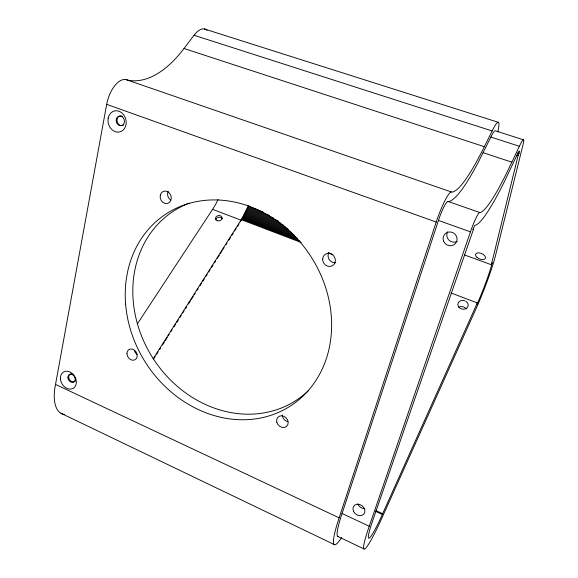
<?xml version="1.0" encoding="UTF-8"?>
<svg xmlns="http://www.w3.org/2000/svg" width="578" height="578" viewBox="0 0 578 578"><rect width="100%" height="100%" fill="white"/><g stroke="black" fill="none" stroke-linecap="round" stroke-linejoin="round"><path stroke-width="0.87" d="M464.539 254.977L491.336 264.753L518.061 155.72L519.275 152.57A8.908 0.874 -69.6 0 0 517.96 153.033L504.84 180.704A190.747 21.415 -70.5 0 1 475.904 225.037L474.646 225.528L472.956 229.56L473.613 228.888L371.799 523.249A37.606 3.62 -67.4 0 0 369.241 538.104A37.606 3.62 -67.4 0 0 380.649 518.191L477.349 302.93L450.999 292.945M207.076 30.381A26.783 11.596 -74 0 0 194.049 35.265L184.014 48.501A144.038 69.244 -78.5 0 1 128.937 80.385L126.271 79.663A23.676 11.849 -72.5 0 0 106.684 104.351L54.838 388.163A52.114 22.174 -63.5 0 0 64.599 414.542M497.803 131.827L498.171 130.072A29.594 3.779 -69.9 0 0 498.12 122.24L204.337 28.951M477.349 302.93L477.06 304.165A32.599 2.839 -68.8 0 0 492.189 262.874L491.336 264.753M498.12 122.24L497.492 122.536A29.594 3.779 -69.9 0 0 492.131 130.953L484.342 146.696A162.086 23.525 -71.1 0 1 452.336 192.077L451.389 191.975A26.501 3.967 -69.5 0 0 446.209 198.254L444.793 200.942A26.501 3.967 -69.5 0 0 436.209 222.046L337.877 521.739A57.439 7.196 -67.1 0 0 341.656 537.591M523.343 139.76A20.88 2.052 -69.6 0 0 520.345 144.29L507.036 172.266A175.401 19.645 -70.5 0 1 480.477 212.473L479.256 212.704A16.632 1.922 -69.2 0 0 471.373 229.184L368.056 529.701A49.231 4.74 -67.4 0 0 364.826 548.919A49.231 4.74 -67.4 0 0 379.84 522.599L475.904 309.057A42.642 3.714 -68.8 0 0 495.563 255.404L523.343 143.416A20.88 2.052 -69.6 0 0 523.596 139.847L495.136 130.722A20.692 2.644 -69.9 0 0 491.849 135.1L478.071 162.628A173.371 25.201 -71.1 0 1 448.998 201.491L447.502 201.621A16.459 2.464 -69.5 0 0 439.338 217.805L340.933 516.956A48.783 6.105 -67.1 0 0 338.231 536.644M153.105 358.931L241.756 218.925L248.54 205.53M153.784 358.743L155.229 356.467M156.674 354.184L158.119 351.901M159.564 349.618L160.525 348.101M162.454 345.052L164.376 342.01M165.337 340.493L167.266 337.451M168.227 335.926L169.188 334.409M171.117 331.367L172.078 329.843M174.007 326.801L175.445 324.518M176.89 322.235L178.335 319.952M179.78 317.676L181.225 315.393M182.67 313.11L184.115 310.827M185.56 308.544L186.521 307.026M188.442 303.985L190.372 300.943M191.332 299.418L193.262 296.377M194.222 294.852L195.183 293.335M197.112 290.293L198.073 288.769M199.995 285.727L201.44 283.444M202.885 281.161L204.33 278.885M205.775 276.602L207.22 274.319M208.665 272.036L210.11 269.753M211.548 267.477L212.993 265.194M214.438 262.911L215.399 261.386M217.328 258.344L219.25 255.303M220.218 253.785L222.14 250.744M223.101 249.219L224.069 247.695M225.991 244.653L226.952 243.136M228.881 240.094L230.326 237.811M231.771 235.528L233.216 233.245M234.654 230.962L236.099 228.686M237.544 226.403L238.989 224.119M240.434 221.836L241.394 220.319L212.603 209.337L137.434 323.759M194.049 35.265L492.131 130.953M490.845 137.058L519.376 146.277M517.324 153.098L519.022 153.654M516.364 155.164L518.061 155.72M184.014 48.501L484.342 146.696M483.121 152.708L511.898 162.18M126.271 79.663L451.389 191.975M448.008 201.44L479.682 212.494M438.442 220.435L470.434 231.836M106.684 104.351L436.209 222.046M248.157 206.433L263.301 212.119M247.767 207.329L269.644 215.543M247.377 208.217L273.459 218.029M246.979 209.099L278.105 220.818M246.568 209.973L280.222 222.66M246.156 210.84L283.177 224.806M245.737 211.7L285.286 226.634M245.318 212.545L287.396 228.447M244.884 213.383L288.653 229.943M244.451 214.207L290.748 231.742M244.01 215.023L292.851 233.534M243.569 215.832L294.101 235M243.121 216.627L295.351 236.453M242.666 217.407L297.439 238.215M242.211 218.173L297.843 239.328M241.756 218.925L299.924 241.069M241.293 219.669L301.174 242.485M328.159 252.767L332.379 254.371M375.881 510.591L382.434 513.618M375.801 511.465L382.34 514.492M342.053 513.51L369.234 526.24M55.488 384.399L339.142 517.83M337.646 536.377L363.88 548.89M60.9 413.234L334.106 544.476M215.854 219.886A3.316 2.666 -10.6 0 1 218.722 217.27A3.316 2.666 -10.6 0 1 222.248 218.824M137.058 354.48A5.867 4.768 58.3 0 1 134.566 350.759M287.952 421.665A6.235 5.267 46.9 0 1 282.266 414.961M170.474 199.901A6.315 5.397 69 0 1 168.22 191.304M335.804 262.658A6.633 6.091 55.2 0 1 329.272 259.666A6.633 6.091 55.2 0 1 328.954 252.507M458.766 307.185A5.159 4.342 11.9 0 1 466.121 308.912M466.013 301.391A5.216 4.371 11.6 0 1 465.528 308.818A5.216 4.371 11.6 0 1 457.855 304.722A5.216 4.371 11.6 0 1 465.088 300.9M457.126 241.423A7.001 6.726 33.8 0 1 447.712 231.756M364.79 508.662A6.329 5.224 38.8 0 1 357.861 503.835M248.843 205.775A40.395 14.399 -69.8 0 1 248.453 206.7M245.968 212.119A40.395 14.399 -69.8 0 1 245.534 212.993M245.094 213.853A40.395 14.399 -69.8 0 1 244.646 214.705M243.735 216.374A40.395 14.399 -69.8 0 1 243.28 217.184M242.811 217.993A40.395 14.399 -69.8 0 1 242.341 218.78M218.094 199.518A39.969 15.563 -70 0 1 212.603 209.337M308.666 390.396A112.753 97.227 57.3 0 1 152.823 357.999A112.753 97.227 57.3 0 1 189.078 203.16M74.8 381.379A4.321 3.352 58.8 0 1 69.671 379.883A4.321 3.352 58.8 0 1 69.866 374.306M70.155 374.111A4.321 3.352 58.8 0 1 71.528 373.756M75.508 380.577A4.321 3.352 58.8 0 1 75.068 381.148M122.782 125.354A4.906 4.082 75 0 1 116.987 120.527A4.906 4.082 75 0 1 122.413 116.294M123.533 124.935A4.906 4.082 75 0 1 123.172 125.166M160.287 195.212A6.409 5.455 68.8 0 0 167.331 203.499A6.409 5.455 68.8 0 0 169.556 193.233A6.409 5.455 68.8 0 0 160.287 195.212M322.669 259.219A6.741 6.163 55.2 0 0 332.075 265.909A6.741 6.163 55.2 0 0 332.328 254.616A6.741 6.163 55.2 0 0 322.669 259.219M126.929 353.758A5.946 4.805 58.3 0 0 134.826 359.863A5.946 4.805 58.3 0 0 134.457 350.174A5.946 4.805 58.3 0 0 126.929 353.758M276.768 422.135A6.322 5.318 47.1 0 0 286.457 426.492A6.322 5.318 47.1 0 0 283.942 416.348A6.322 5.318 47.1 0 0 276.768 422.135M353.512 511.342A6.423 5.274 39 0 0 363.851 514.052A6.423 5.274 39 0 0 359.429 504.392A6.423 5.274 39 0 0 353.512 511.342M443.651 241.387A7.117 6.82 34.8 0 0 455.739 243.172A7.117 6.82 34.8 0 0 450.847 232.024A7.117 6.82 34.8 0 0 443.651 241.387M477.074 257.463A5.289 2.897 23.2 0 0 485.375 258.315A5.289 2.897 23.2 0 0 479.119 252.868A5.289 2.897 23.2 0 0 477.074 257.463M217.523 220.782A3.323 2.673 -10.6 0 0 222.082 217.675A3.323 2.673 -10.6 0 0 216.801 216.215A3.323 2.673 -10.6 0 0 217.523 220.782M125.614 304.028A114.401 98.209 57.3 0 0 287.483 407.808A114.401 98.209 57.3 0 0 272.216 217.689A114.401 98.209 57.3 0 0 125.614 304.028M60.452 379.175A9.508 7.362 58.8 0 0 73.16 388.387A9.508 7.362 58.8 0 0 71.571 372.926A9.508 7.362 58.8 0 0 60.452 379.175M67.937 377.868A4.328 3.36 58.8 0 0 73.724 382.044A4.328 3.36 58.8 0 0 72.994 374.999A4.328 3.36 58.8 0 0 67.937 377.868M108.194 118.172A10.809 8.973 74.9 0 0 119.834 131.9A10.809 8.973 74.9 0 0 123.237 114.263A10.809 8.973 74.9 0 0 108.194 118.172M116.265 119.415A4.913 4.082 75 0 0 121.568 125.636A4.913 4.082 75 0 0 123.107 117.616A4.913 4.082 75 0 0 116.265 119.415"/></g></svg>
